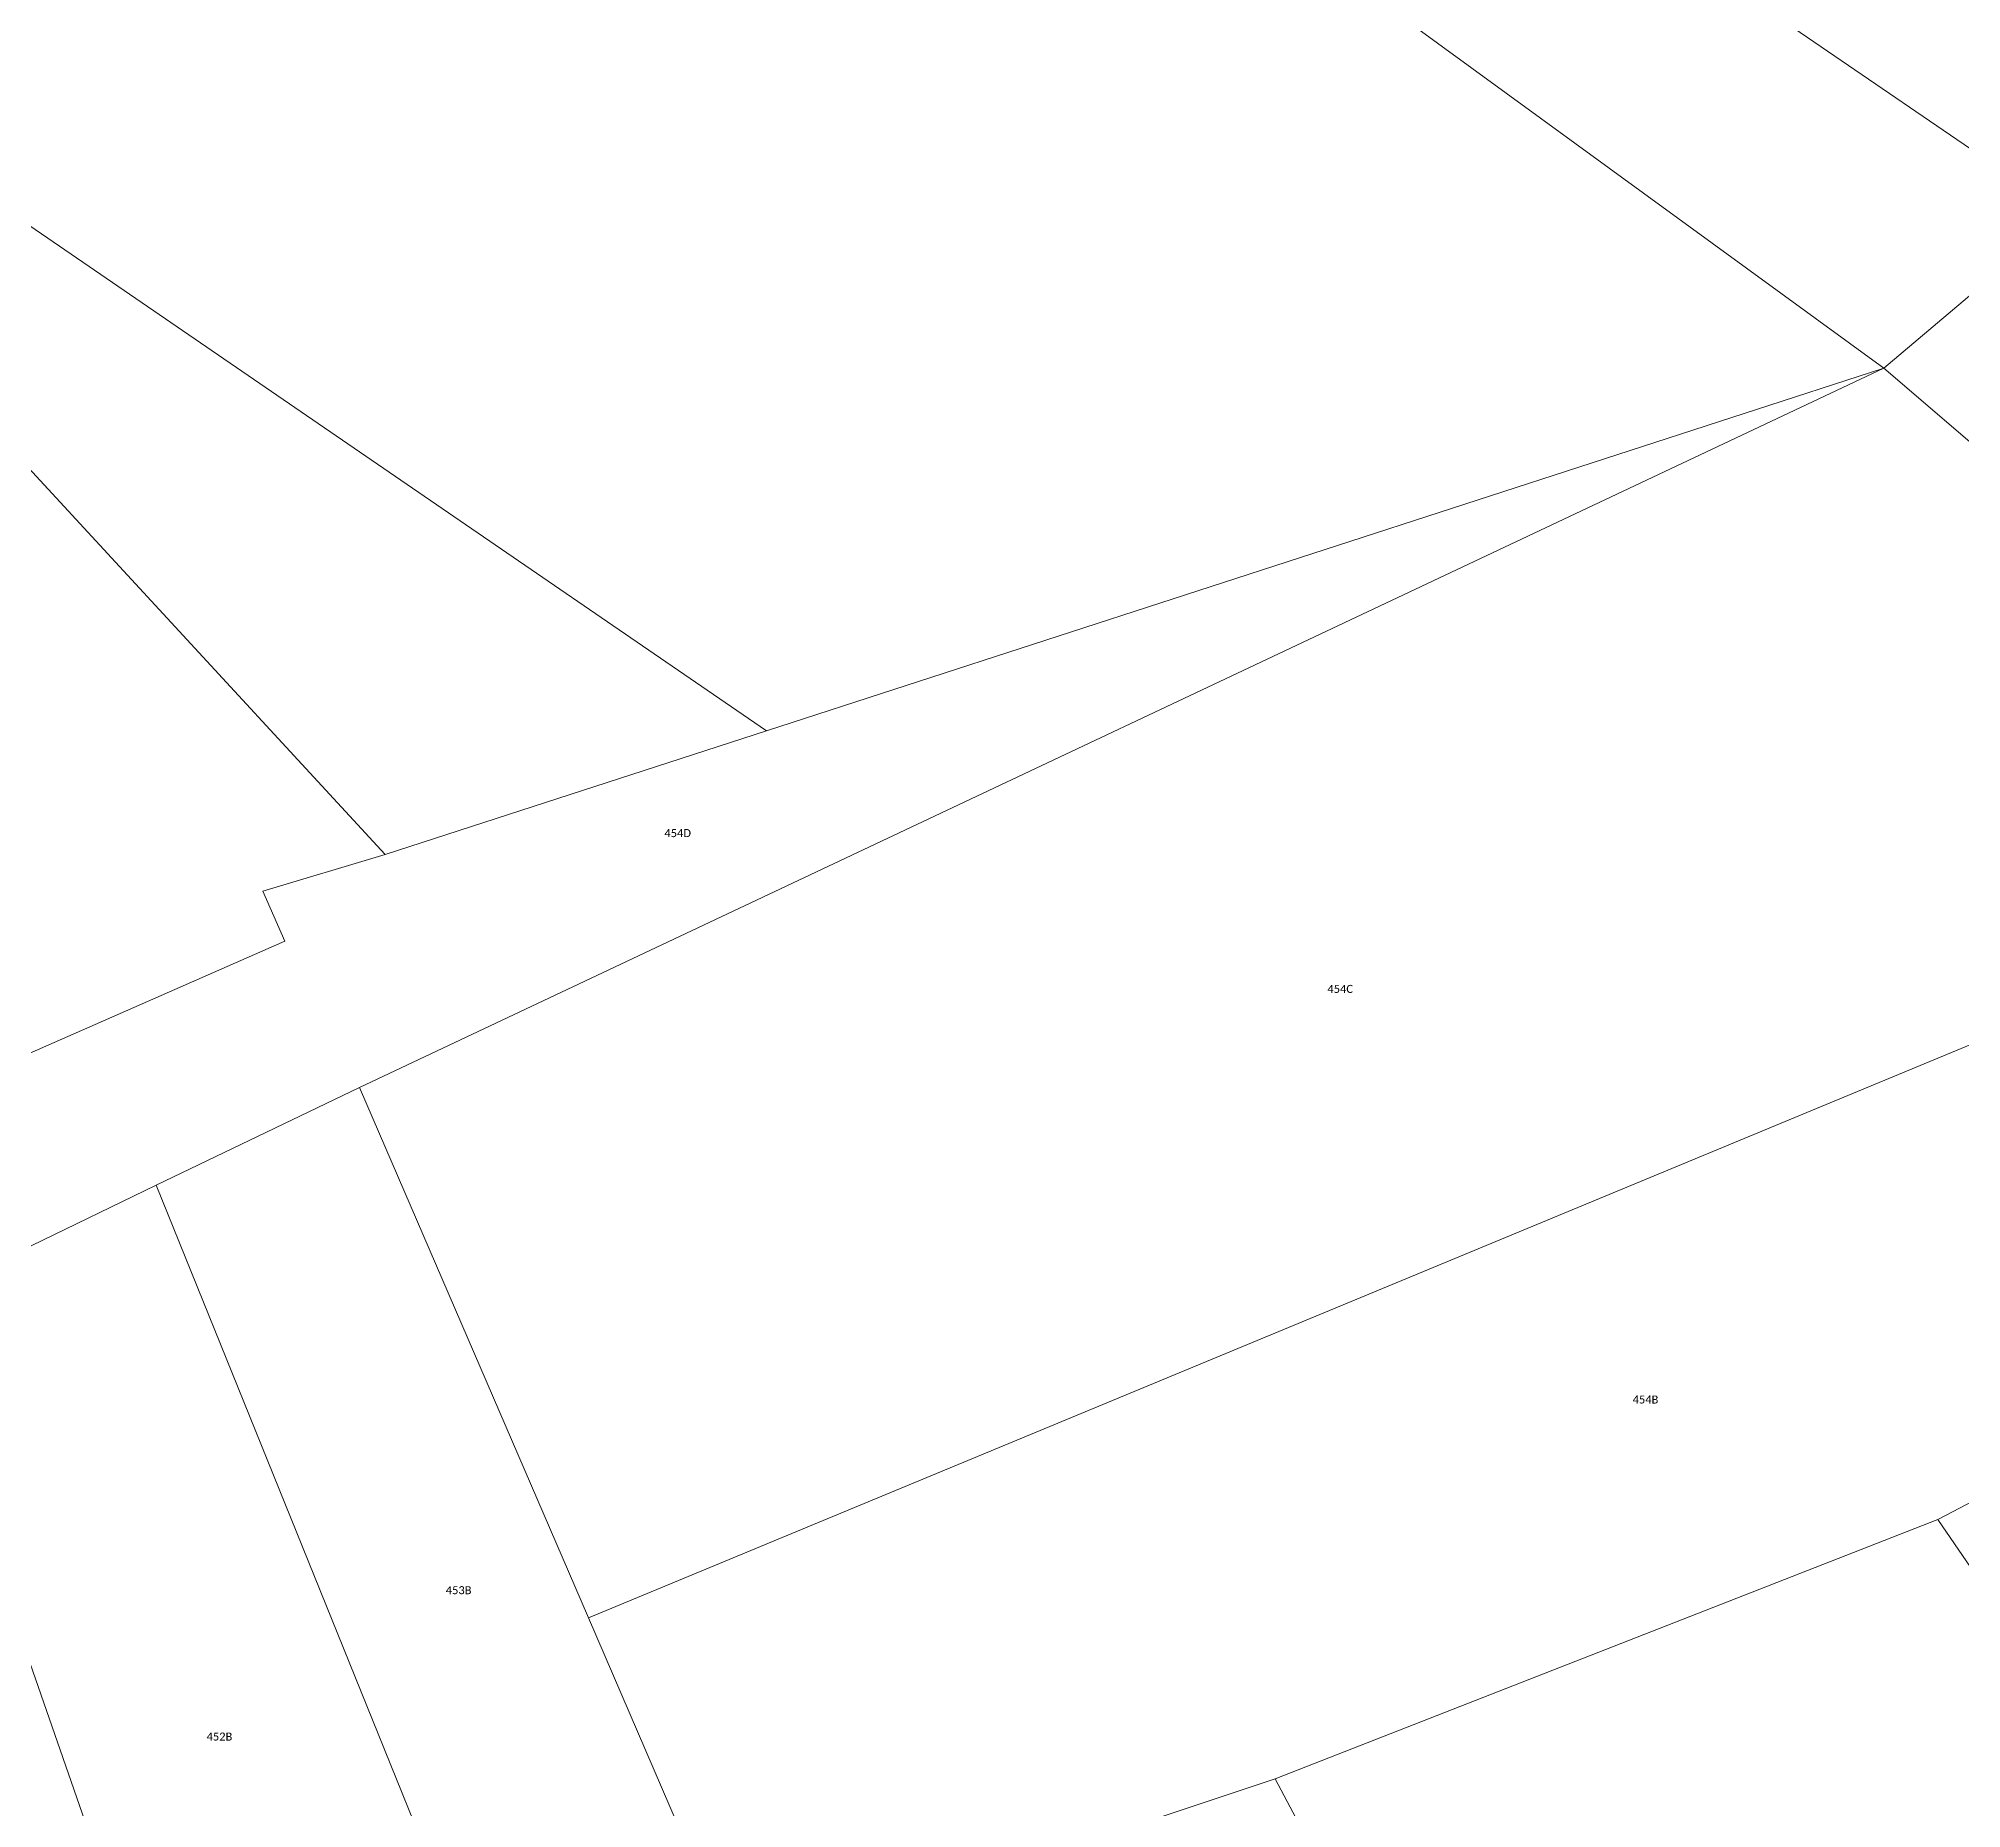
# Model space of a CAD drawing. Header units: metres. Extents: x 113120 to 240396, y 120329 to 242116.
# Drawn here: x 120677 to 120869.3, y 121217.5 to 121394.5 of the extents above; entities that cross this region are included whole.
import ezdxf

# ---------------------------------------------------------------- set-up
doc = ezdxf.new("R2010")
doc.units = ezdxf.units.M
doc.header["$LTSCALE"] = 3
doc.layers.add('Bpn_CaPa', color=78, linetype='Continuous', lineweight=0)
doc.layers.add('Bpt_CaNu', color=7, linetype='Continuous', lineweight=0)
doc.styles.add('Legend', font='')
doc.styles.get('Legend').set_extended_font_data('Calibri')

msp = doc.modelspace()

# ---------------------------------------------------------------- linework, layer by layer
at = {"layer": 'Bpn_CaPa'}
for points in [[(120879.76, 121376.9), (120861.55, 121361.52), (120663.14, 121505.94), (120637.59, 121524.56), (120648.03, 121540.57), (120739.85, 121476.15), (120744.98, 121472.66), (120780.87, 121447.4), (120786.85, 121442.88), (120809.79, 121426.36), (120824.03, 121416.38), (120847.07, 121399.27), (120879.76, 121376.9)], [(120608.96, 121421.8), (120599.52, 121429.43), (120596.67, 121431.33), (120583.26, 121440.26), (120578.06, 121443.72), (120573.3, 121447), (120568.22, 121450.52), (120561.14, 121455.43), (120557.3, 121458.12), (120553.69, 121460.67), (120549.89, 121463.33), (120545.72, 121466.27), (120558, 121475.96), (120615.64, 121521.72), (120623.89, 121528.43), (120628.8, 121525.02), (120631.97, 121522.83), (120635.01, 121520.72), (120637.59, 121524.56), (120663.14, 121505.94), (120861.55, 121361.52), (120749.81, 121325.25), (120608.96, 121421.8)], [(120936.96, 121445.9), (120941.2, 121442.62), (120945.89, 121438.8), (120950.67, 121434.91), (120951.23, 121434.66), (120934.3, 121420.99), (120895.4, 121388.97), (120879.76, 121376.9), (120847.07, 121399.27), (120848.35, 121400.77), (120855.39, 121408.98), (120865.31, 121420.48), (120904.07, 121461.87), (120906.88, 121464.67), (120910.37, 121468.03), (120915.56, 121463.61), (120936.96, 121445.9)], [(120608.96, 121421.8), (120749.81, 121325.25), (120711.68, 121312.89), (120660.15, 121368.75), (120608.96, 121421.8)], [(120879.76, 121376.9), (120895.4, 121388.97), (121015.74, 121278.43), (121014.47, 121276.75), (121000.01, 121257.65), (120993.04, 121249.54), (120947.21, 121288.4), (120917.57, 121313.54), (120861.55, 121361.52), (120879.76, 121376.9)], [(120660.15, 121368.75), (120711.68, 121312.89), (120699.47, 121309.23), (120701.66, 121304.24), (120657.42, 121284.83), (120653.64, 121289.58), (120650.52, 121293.5), (120647.83, 121296.88), (120612.89, 121340.7), (120660.15, 121368.75)], [(120749.81, 121325.25), (120861.55, 121361.52), (120709.12, 121289.6), (120688.79, 121279.84), (120663.77, 121267.73), (120659.12, 121280.98), (120657.42, 121284.83), (120701.66, 121304.24), (120699.47, 121309.23), (120711.68, 121312.89), (120749.81, 121325.25)], [(120732.01, 121236.6), (120709.12, 121289.6), (120861.55, 121361.52), (120917.57, 121313.54), (120732.01, 121236.6)], [(120746.71, 121202.51), (120732.01, 121236.6), (120917.57, 121313.54), (120947.21, 121288.4), (120913.47, 121270.74), (120866.95, 121246.42), (120800.67, 121220.5), (120746.71, 121202.51)], [(120746.71, 121202.51), (120723.92, 121193.07), (120688.79, 121279.84), (120709.12, 121289.6), (120732.01, 121236.6), (120746.71, 121202.51)], [(120697.07, 121171.39), (120608.11, 121149.37), (120586.53, 121245.63), (120589.76, 121246.97), (120589.03, 121250.41), (120659.12, 121280.98), (120663.77, 121267.73), (120694.08, 121180.65), (120697.07, 121171.39)], [(120663.77, 121267.73), (120688.79, 121279.84), (120723.92, 121193.07), (120694.08, 121180.65), (120663.77, 121267.73)], [(120931.95, 121151.55), (120866.95, 121246.42), (120913.47, 121270.74), (120970.4, 121207.68), (120964.73, 121186.5), (120957.87, 121176.23), (120952.64, 121173.64), (120944.39, 121168.78), (120941.64, 121168.22), (120937.19, 121165.9), (120931.95, 121151.55)], [(120931.95, 121151.55), (120925.31, 121147.19), (120854.14, 121119.64), (120800.67, 121220.5), (120866.95, 121246.42), (120931.95, 121151.55)], [(120746.71, 121202.51), (120800.67, 121220.5), (120854.14, 121119.64), (120844.05, 121116.02), (120829.98, 121112.93), (120803.89, 121105.32), (120790.3, 121102.26), (120746.71, 121202.51)]]:
    msp.add_lwpolyline(points, close=True, dxfattribs=at)

# ---------------------------------------------------------------- texts
at = {"layer": 'Bpt_CaNu', "char_height": 0.8, "attachment_point": 7, "style": 'Legend'}
for s, insert in [('454D', (120739.61, 121314.63)), ('454C', (120805.9, 121299.06)), ('454B', (120836.42, 121258.02)), ('453B', (120717.75, 121238.96)), ('452B', (120693.84, 121224.33))]:
    msp.add_mtext(s, dxfattribs=dict(at, insert=insert))

doc.saveas('drawing.dxf')
